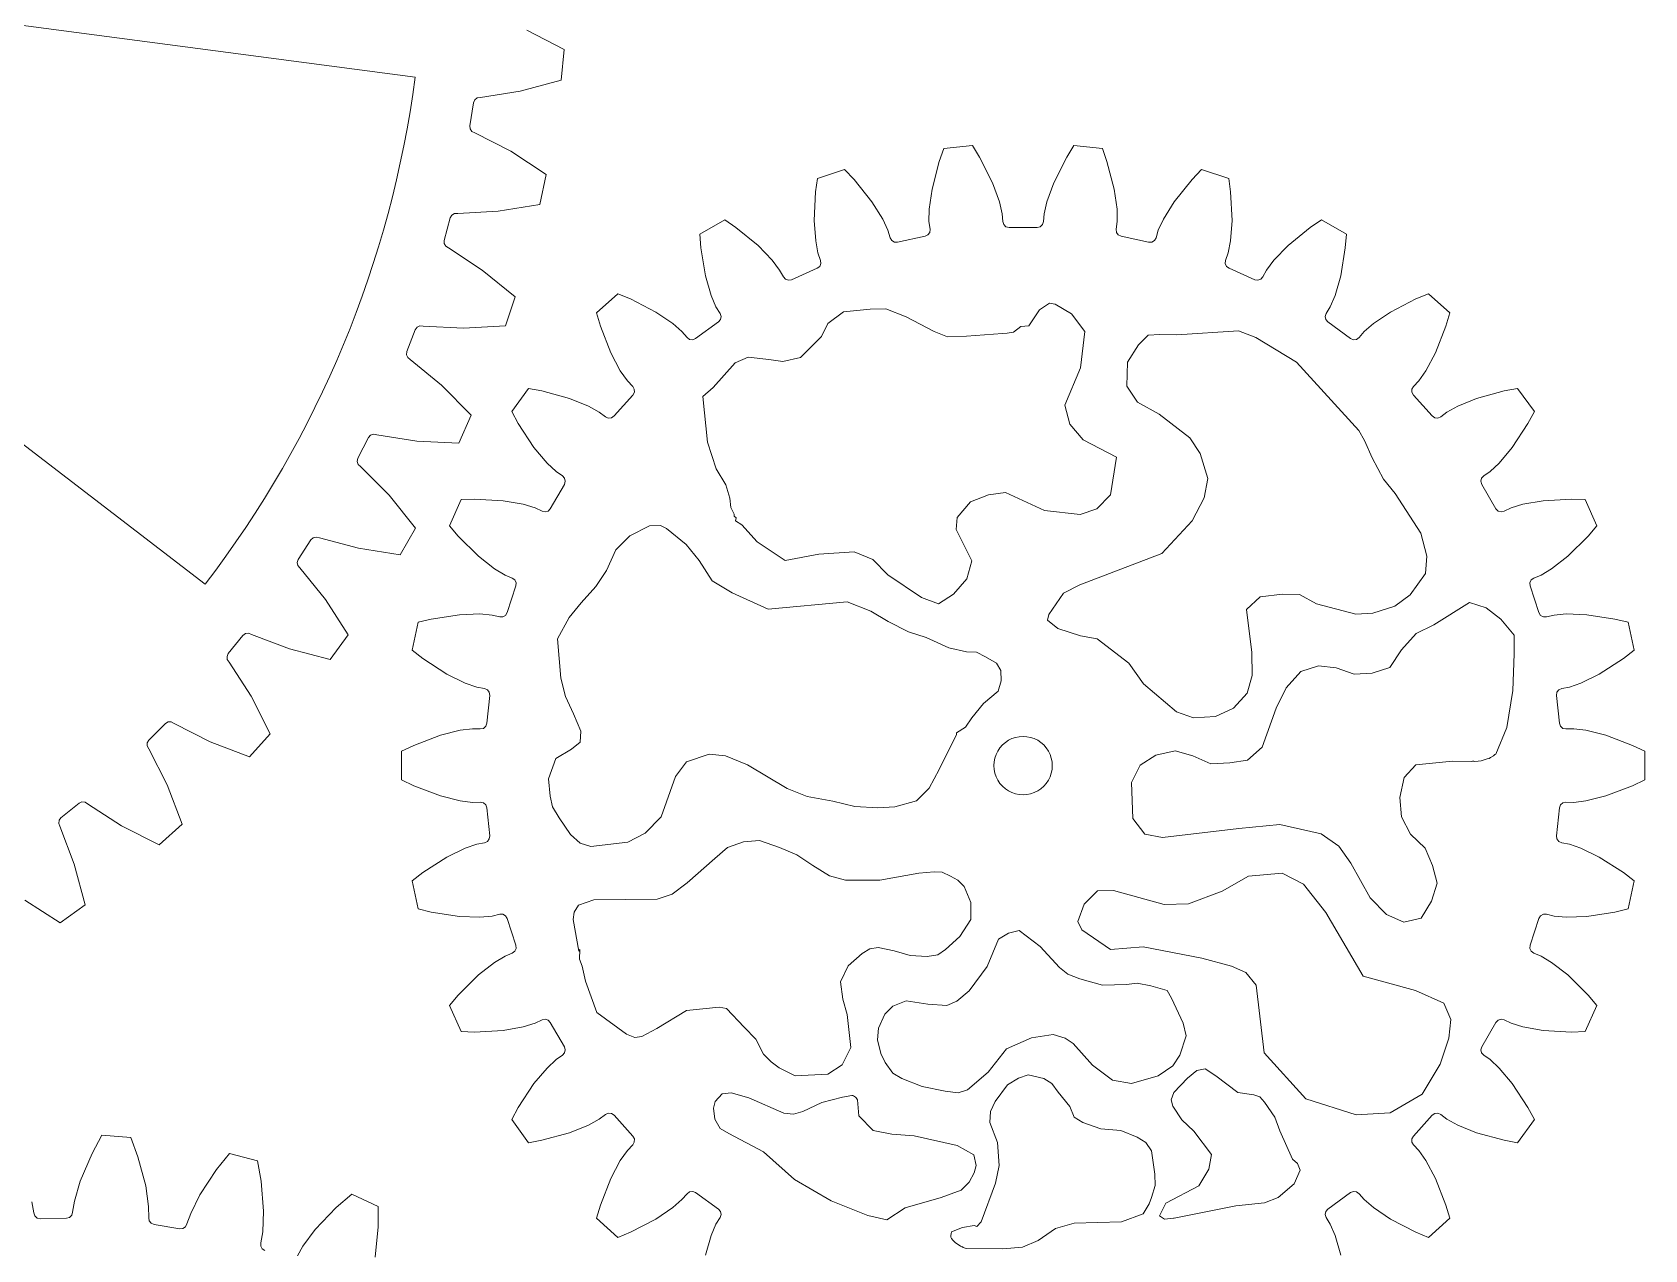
# Model space of a CAD drawing. Header units: millimetres. Extents: x -329 to 723, y 244 to 554.
# Drawn here: x -122.4 to -39.5, y 412.7 to 475.4 of the extents above; entities that cross this region are included whole.
import ezdxf

# ---------------------------------------------------------------- set-up
doc = ezdxf.new("R2010")
doc.units = ezdxf.units.MM

msp = doc.modelspace()

# ---------------------------------------------------------------- linework, layer by layer
at = {"color": 1, "lineweight": 0}
for p, q in [((-102.73, 473.051), (-150.895, 479.392)), ((-151.683, 476.248), (-113.532, 446.973)), ((-70.088, 461.433), (-70.593, 461.087)), ((-69.789, 461.373), (-70.088, 461.433)), ((-81.485, 460.383), (-80.687, 460.977)), ((-80.687, 460.977), (-79.31, 461.116)), ((-79.31, 461.116), (-78.5, 461.141)), ((-78.5, 461.141), (-77.458, 460.734)), ((-77.458, 460.734), (-76.016, 459.965)), ((-70.593, 461.087), (-71.153, 460.269)), ((-68.956, 460.875), (-69.789, 461.373)), ((-68.258, 459.979), (-68.956, 460.875)), ((-81.812, 459.721), (-81.485, 460.383)), ((-76.016, 459.965), (-75.337, 459.69)), ((-75.337, 459.69), (-74.351, 459.732)), ((-74.351, 459.732), (-72.499, 459.863)), ((-72.499, 459.863), (-72.269, 459.886)), ((-72.269, 459.886), (-71.928, 459.929)), ((-71.928, 459.929), (-71.564, 460.233)), ((-71.564, 460.233), (-71.153, 460.269)), ((-68.486, 458.095), (-68.258, 459.979)), ((-65.002, 459.79), (-65.503, 459.291)), ((-64.412, 459.826), (-65.002, 459.79)), ((-63.526, 459.803), (-64.412, 459.826)), ((-60.358, 459.999), (-63.526, 459.803)), ((-59.465, 459.664), (-60.358, 459.999)), ((-82.905, 458.636), (-81.812, 459.721)), ((-65.503, 459.291), (-66.065, 458.4)), ((-57.376, 458.393), (-59.465, 459.664)), ((-87.397, 457.087), (-86.254, 458.354)), ((-86.254, 458.354), (-85.588, 458.651)), ((-85.588, 458.651), (-84.525, 458.529)), ((-84.525, 458.529), (-83.814, 458.429)), ((-83.814, 458.429), (-82.905, 458.636)), ((-69.299, 456.185), (-68.486, 458.095)), ((-66.065, 458.4), (-66.098, 457.157)), ((-54.163, 454.888), (-57.376, 458.393)), ((-87.931, 456.629), (-87.397, 457.087)), ((-87.677, 454.273), (-87.931, 456.629)), ((-66.098, 457.157), (-65.557, 456.339)), ((-69.042, 455.198), (-69.299, 456.185)), ((-65.557, 456.339), (-64.437, 455.714)), ((-64.437, 455.714), (-62.863, 454.504)), ((-68.352, 454.395), (-69.042, 455.198)), ((-54.163, 454.888), (-53.864, 454.37)), ((-87.236, 452.913), (-87.677, 454.273)), ((-66.637, 453.503), (-68.352, 454.395)), ((-62.863, 454.504), (-62.328, 453.693)), ((-53.486, 453.475), (-53.864, 454.37)), ((-66.937, 451.576), (-66.637, 453.503)), ((-62.328, 453.693), (-61.929, 452.419)), ((-52.889, 452.368), (-53.486, 453.475)), ((-86.733, 452.081), (-87.236, 452.913)), ((-61.929, 452.419), (-62.121, 451.417)), ((-52.298, 451.644), (-52.889, 452.368)), ((-86.54, 451.393), (-86.733, 452.081)), ((-74.147, 451.206), (-73.214, 451.569)), ((-73.214, 451.569), (-72.343, 451.699)), ((-72.343, 451.699), (-70.334, 450.757)), ((-67.641, 450.848), (-66.937, 451.576)), ((-50.969, 449.607), (-52.298, 451.644)), ((-86.488, 450.925), (-86.54, 451.393)), ((-86.313, 450.568), (-86.488, 450.925)), ((-74.839, 450.403), (-74.147, 451.206)), ((-70.334, 450.757), (-68.505, 450.566)), ((-68.505, 450.566), (-67.641, 450.848)), ((-62.121, 451.417), (-62.745, 450.24)), ((-90.667, 449.97), (-91.675, 449.465)), ((-90.104, 449.998), (-90.667, 449.97)), ((-89.788, 449.831), (-90.104, 449.998)), ((-88.778, 449.019), (-89.788, 449.831)), ((-86.305, 450.481), (-86.313, 450.568)), ((-86.21, 450.381), (-86.305, 450.481)), ((-86.235, 450.239), (-86.21, 450.381)), ((-85.91, 450.022), (-86.235, 450.239)), ((-85.91, 450.022), (-85.126, 449.159)), ((-74.884, 449.793), (-74.839, 450.403)), ((-74.082, 448.178), (-74.884, 449.793)), ((-62.745, 450.24), (-64.294, 448.557)), ((-91.675, 449.465), (-92.403, 448.749)), ((-88.118, 448.193), (-88.778, 449.019)), ((-85.126, 449.159), (-83.682, 448.189)), ((-50.669, 448.42), (-50.969, 449.607)), ((-92.403, 448.749), (-92.887, 447.687)), ((-87.446, 447.147), (-88.118, 448.193)), ((-83.682, 448.189), (-81.955, 448.522)), ((-81.955, 448.522), (-80.141, 448.634)), ((-80.141, 448.634), (-79.174, 448.241)), ((-79.174, 448.241), (-78.406, 447.458)), ((-74.331, 447.258), (-74.082, 448.178)), ((-64.294, 448.557), (-68.518, 446.941)), ((-50.733, 447.516), (-50.669, 448.42)), ((-92.887, 447.687), (-93.428, 446.851)), ((-78.406, 447.458), (-76.678, 446.287)), ((-51.516, 446.419), (-50.733, 447.516)), ((-93.428, 446.851), (-94.181, 446.008)), ((-86.415, 446.526), (-87.446, 447.147)), ((-84.559, 445.682), (-86.415, 446.526)), ((-75.792, 445.967), (-75.019, 446.464)), ((-75.019, 446.464), (-74.331, 447.258)), ((-69.371, 446.513), (-70.124, 445.419)), ((-68.518, 446.941), (-69.371, 446.513)), ((-59.239, 446.316), (-58.087, 446.462)), ((-58.087, 446.462), (-57.22, 446.441)), ((-94.181, 446.008), (-94.81, 445.263)), ((-80.495, 446.061), (-84.559, 445.682)), ((-79.271, 445.588), (-80.495, 446.061)), ((-76.678, 446.287), (-75.792, 445.967)), ((-59.947, 445.674), (-59.239, 446.316)), ((-59.679, 443.459), (-59.947, 445.674)), ((-57.22, 446.441), (-56.344, 445.972)), ((-56.344, 445.972), (-54.316, 445.426)), ((-53.452, 445.479), (-52.303, 445.848)), ((-52.303, 445.848), (-51.516, 446.419)), ((-48.463, 446.031), (-50.297, 444.885)), ((-47.619, 445.765), (-48.463, 446.031)), ((-46.852, 445.177), (-47.619, 445.765)), ((-94.81, 445.263), (-95.408, 444.168)), ((-78.391, 445.055), (-79.271, 445.588)), ((-77.343, 444.532), (-78.391, 445.055)), ((-70.124, 445.419), (-70.185, 445.116)), ((-70.185, 445.116), (-69.663, 444.701)), ((-54.316, 445.426), (-53.452, 445.479)), ((-50.297, 444.885), (-51.212, 444.432)), ((-46.163, 444.348), (-46.852, 445.177)), ((-95.408, 444.168), (-95.24, 442.149)), ((-76.433, 444.224), (-77.343, 444.532)), ((-75.262, 443.709), (-76.433, 444.224)), ((-69.663, 444.701), (-68.494, 444.326)), ((-68.494, 444.326), (-67.622, 444.156)), ((-67.622, 444.156), (-65.995, 442.92)), ((-51.212, 444.432), (-51.97, 443.593)), ((-46.162, 443.4), (-46.163, 444.348)), ((-74.359, 443.491), (-75.262, 443.709)), ((-73.847, 443.472), (-74.359, 443.491)), ((-73.371, 443.232), (-73.847, 443.472)), ((-72.809, 442.91), (-73.371, 443.232)), ((-59.652, 442.276), (-59.679, 443.459)), ((-51.97, 443.593), (-52.573, 442.688)), ((-46.238, 441.506), (-46.162, 443.4)), ((-72.586, 442.527), (-72.809, 442.91)), ((-72.572, 442.005), (-72.586, 442.527)), ((-65.995, 442.92), (-65.241, 441.857)), ((-57.153, 442.484), (-57.903, 441.65)), ((-56.241, 442.777), (-57.153, 442.484)), ((-55.323, 442.676), (-56.241, 442.777)), ((-54.402, 442.338), (-55.323, 442.676)), ((-53.486, 442.395), (-54.402, 442.338)), ((-52.573, 442.688), (-53.486, 442.395)), ((-95.24, 442.149), (-94.99, 441.199)), ((-73.472, 440.83), (-72.727, 441.475)), ((-72.727, 441.475), (-72.572, 442.005)), ((-65.241, 441.857), (-63.547, 440.414)), ((-59.917, 441.374), (-59.652, 442.276)), ((-57.903, 441.65), (-58.418, 440.596)), ((-46.54, 439.609), (-46.238, 441.506)), ((-94.99, 441.199), (-94.576, 440.305)), ((-74.086, 440.108), (-73.472, 440.83)), ((-60.615, 440.595), (-59.917, 441.374)), ((-94.576, 440.305), (-94.206, 439.413)), ((-74.409, 439.618), (-74.086, 440.108)), ((-63.547, 440.414), (-62.679, 440.101)), ((-62.679, 440.101), (-61.535, 440.171)), ((-61.535, 440.171), (-60.615, 440.595)), ((-58.418, 440.596), (-59.141, 438.596)), ((-94.206, 439.413), (-94.245, 438.85)), ((-75.769, 437.451), (-74.861, 439.251)), ((-74.864, 439.337), (-74.409, 439.618)), ((-74.861, 439.251), (-74.864, 439.337)), ((-72.016, 439.03), (-72.192, 438.943)), ((-71.83, 439.093), (-72.016, 439.03)), ((-71.637, 439.131), (-71.83, 439.093)), ((-71.442, 439.144), (-71.637, 439.131)), ((-71.246, 439.131), (-71.442, 439.144)), ((-71.053, 439.093), (-71.246, 439.131)), ((-70.868, 439.03), (-71.053, 439.093)), ((-70.692, 438.943), (-70.868, 439.03)), ((-47.112, 438.235), (-46.54, 439.609)), ((-94.681, 438.484), (-95.488, 438.014)), ((-94.245, 438.85), (-94.681, 438.484)), ((-88.758, 437.833), (-87.602, 438.233)), ((-87.602, 438.233), (-86.752, 438.146)), ((-72.827, 438.218), (-72.89, 438.032)), ((-72.741, 438.394), (-72.827, 438.218)), ((-72.632, 438.557), (-72.741, 438.394)), ((-72.502, 438.705), (-72.632, 438.557)), ((-72.355, 438.834), (-72.502, 438.705)), ((-72.192, 438.943), (-72.355, 438.834)), ((-70.528, 438.834), (-70.692, 438.943)), ((-70.381, 438.705), (-70.528, 438.834)), ((-70.252, 438.557), (-70.381, 438.705)), ((-70.142, 438.394), (-70.252, 438.557)), ((-70.056, 438.218), (-70.142, 438.394)), ((-69.993, 438.032), (-70.056, 438.218)), ((-64.604, 438.181), (-65.425, 437.662)), ((-63.621, 438.397), (-64.604, 438.181)), ((-62.703, 438.142), (-63.621, 438.397)), ((-59.141, 438.596), (-59.887, 437.927)), ((-47.238, 438.151), (-47.166, 438.216)), ((-47.166, 438.216), (-47.112, 438.235)), ((-95.488, 438.014), (-95.863, 436.967)), ((-89.338, 437.077), (-88.758, 437.833)), ((-86.752, 438.146), (-85.628, 437.688)), ((-85.628, 437.688), (-83.58, 436.468)), ((-76.28, 436.49), (-75.769, 437.451)), ((-72.929, 437.84), (-72.942, 437.644)), ((-72.942, 437.644), (-72.929, 437.448)), ((-72.89, 438.032), (-72.929, 437.84)), ((-72.929, 437.448), (-72.89, 437.256)), ((-69.954, 437.84), (-69.993, 438.032)), ((-69.993, 437.256), (-69.954, 437.448)), ((-69.942, 437.644), (-69.954, 437.84)), ((-69.954, 437.448), (-69.942, 437.644)), ((-65.425, 437.662), (-65.855, 436.78)), ((-61.781, 437.732), (-62.703, 438.142)), ((-60.795, 437.793), (-61.781, 437.732)), ((-59.887, 437.927), (-60.795, 437.793)), ((-51.836, 437.026), (-51.235, 437.684)), ((-51.235, 437.684), (-49.342, 437.879)), ((-49.342, 437.879), (-48.357, 437.862)), ((-48.357, 437.862), (-48.314, 437.868)), ((-48.314, 437.868), (-48.245, 437.872)), ((-48.245, 437.872), (-48.203, 437.858)), ((-48.203, 437.858), (-48.025, 437.864)), ((-48.025, 437.864), (-47.874, 437.884)), ((-47.874, 437.884), (-47.553, 437.985)), ((-47.553, 437.985), (-47.465, 438.012)), ((-47.465, 438.012), (-47.383, 438.066)), ((-47.383, 438.066), (-47.238, 438.151)), ((-95.863, 436.967), (-95.787, 436.076)), ((-90.074, 435.002), (-89.338, 437.077)), ((-72.89, 437.256), (-72.827, 437.07)), ((-72.827, 437.07), (-72.741, 436.894)), ((-72.741, 436.894), (-72.632, 436.731)), ((-72.632, 436.731), (-72.502, 436.583)), ((-72.502, 436.583), (-72.355, 436.454)), ((-70.528, 436.454), (-70.381, 436.583)), ((-70.381, 436.583), (-70.252, 436.731)), ((-70.252, 436.731), (-70.142, 436.894)), ((-70.142, 436.894), (-70.056, 437.07)), ((-70.056, 437.07), (-69.993, 437.256)), ((-65.855, 436.78), (-65.8, 434.925)), ((-52.054, 436.006), (-51.836, 437.026)), ((-95.787, 436.076), (-95.656, 435.53)), ((-83.58, 436.468), (-82.551, 436.052)), ((-82.551, 436.052), (-81.239, 435.821)), ((-81.239, 435.821), (-80.095, 435.539)), ((-78.043, 435.514), (-76.926, 435.823)), ((-76.926, 435.823), (-76.28, 436.49)), ((-72.355, 436.454), (-72.192, 436.345)), ((-72.192, 436.345), (-72.016, 436.258)), ((-72.016, 436.258), (-71.83, 436.195)), ((-71.83, 436.195), (-71.637, 436.157)), ((-71.637, 436.157), (-71.442, 436.144)), ((-71.442, 436.144), (-71.246, 436.157)), ((-71.246, 436.157), (-71.053, 436.195)), ((-71.053, 436.195), (-70.868, 436.258)), ((-70.868, 436.258), (-70.692, 436.345)), ((-70.692, 436.345), (-70.528, 436.454)), ((-51.969, 435.008), (-52.054, 436.006)), ((-95.656, 435.53), (-95.313, 434.954)), ((-95.313, 434.954), (-94.737, 434.097)), ((-90.893, 434.161), (-90.074, 435.002)), ((-80.095, 435.539), (-78.92, 435.471)), ((-78.92, 435.471), (-78.043, 435.514)), ((-65.8, 434.925), (-65.171, 434.115)), ((-51.509, 434.113), (-51.969, 435.008)), ((-94.737, 434.097), (-94.241, 433.659)), ((-91.778, 433.697), (-90.893, 434.161)), ((-65.171, 434.115), (-64.26, 433.94)), ((-64.26, 433.94), (-60.343, 434.414)), ((-60.343, 434.414), (-58.232, 434.621)), ((-58.232, 434.621), (-56.11, 434.136)), ((-56.11, 434.136), (-55.196, 433.501)), ((-50.75, 433.392), (-51.509, 434.113)), ((-94.241, 433.659), (-93.683, 433.476)), ((-93.683, 433.476), (-91.778, 433.697)), ((-87.306, 432.873), (-86.646, 433.425)), ((-86.646, 433.425), (-85.839, 433.725)), ((-85.839, 433.725), (-85.015, 433.798)), ((-85.015, 433.798), (-83.972, 433.427)), ((-83.972, 433.427), (-83.09, 433.05)), ((-55.196, 433.501), (-54.581, 432.619)), ((-50.367, 432.497), (-50.75, 433.392)), ((-88.732, 431.61), (-87.306, 432.873)), ((-83.09, 433.05), (-82.265, 432.509)), ((-82.265, 432.509), (-81.411, 431.973)), ((-54.581, 432.619), (-53.582, 430.849)), ((-50.136, 431.595), (-50.367, 432.497)), ((-89.507, 431.027), (-88.732, 431.61)), ((-81.411, 431.973), (-80.577, 431.757)), ((-80.577, 431.757), (-78.807, 431.749)), ((-78.807, 431.749), (-76.8, 432.105)), ((-76.8, 432.105), (-76.013, 432.176)), ((-76.013, 432.176), (-75.602, 432.164)), ((-75.602, 432.164), (-75.184, 431.961)), ((-75.184, 431.961), (-74.798, 431.756)), ((-74.798, 431.756), (-74.472, 431.42)), ((-61.2, 431.183), (-59.84, 431.949)), ((-59.84, 431.949), (-58.116, 432.111)), ((-58.116, 432.111), (-57.015, 431.553)), ((-57.015, 431.553), (-55.868, 430.095)), ((-50.43, 430.663), (-50.136, 431.595)), ((-94.326, 430.469), (-93.53, 430.732)), ((-93.53, 430.732), (-90.276, 430.765)), ((-90.276, 430.765), (-89.507, 431.027)), ((-74.472, 431.42), (-74.132, 430.61)), ((-68.293, 430.513), (-67.611, 431.194)), ((-67.611, 431.194), (-66.782, 431.215)), ((-66.782, 431.215), (-64.183, 430.5)), ((-62.934, 430.531), (-61.2, 431.183)), ((-53.582, 430.849), (-52.748, 429.988)), ((-94.6, 429.723), (-94.543, 430.107)), ((-94.543, 430.107), (-94.326, 430.469)), ((-74.132, 430.61), (-74.137, 429.724)), ((-68.617, 429.616), (-68.293, 430.513)), ((-64.183, 430.5), (-62.934, 430.531)), ((-55.868, 430.095), (-53.936, 426.809)), ((-52.748, 429.988), (-51.845, 429.588)), ((-50.948, 429.796), (-50.43, 430.663)), ((-94.311, 428.095), (-94.6, 429.723)), ((-74.137, 429.724), (-74.703, 428.846)), ((-72.713, 428.72), (-72.198, 429.029)), ((-72.198, 429.029), (-71.64, 429.157)), ((-71.64, 429.157), (-70.558, 428.334)), ((-68.416, 429.193), (-68.617, 429.616)), ((-66.94, 428.176), (-68.416, 429.193)), ((-51.845, 429.588), (-50.948, 429.796)), ((-79.33, 428.21), (-79.724, 427.972)), ((-78.897, 428.294), (-79.33, 428.21)), ((-78.078, 428.116), (-78.897, 428.294)), ((-74.703, 428.846), (-75.429, 428.184)), ((-73.295, 427.317), (-72.713, 428.72)), ((-70.558, 428.334), (-69.562, 427.257)), ((-65.267, 428.326), (-66.94, 428.176)), ((-62.247, 427.74), (-65.267, 428.326)), ((-94.258, 428.191), (-94.311, 428.095)), ((-94.271, 427.689), (-94.258, 428.191)), ((-94.14, 427.32), (-94.271, 427.689)), ((-79.724, 427.972), (-80.44, 427.344)), ((-77.257, 427.875), (-78.078, 428.116)), ((-76.382, 427.825), (-77.257, 427.875)), ((-75.825, 427.915), (-76.382, 427.825)), ((-75.429, 428.184), (-75.825, 427.915)), ((-60.719, 427.32), (-62.247, 427.74)), ((-93.97, 426.549), (-94.14, 427.32)), ((-93.376, 424.941), (-93.97, 426.549)), ((-80.44, 427.344), (-80.832, 426.518)), ((-74.215, 426.05), (-73.295, 427.317)), ((-69.562, 427.257), (-69.143, 426.913)), ((-69.143, 426.913), (-68.518, 426.679)), ((-68.518, 426.679), (-67.357, 426.348)), ((-59.987, 426.996), (-60.719, 427.32)), ((-59.449, 426.358), (-59.987, 426.996)), ((-53.936, 426.809), (-51.248, 426.07)), ((-80.832, 426.518), (-80.722, 425.629)), ((-74.849, 425.535), (-74.215, 426.05)), ((-67.357, 426.348), (-66.119, 426.388)), ((-66.119, 426.388), (-65.569, 426.457)), ((-65.569, 426.457), (-64.867, 426.314)), ((-64.867, 426.314), (-64.022, 426.073)), ((-64.022, 426.073), (-63.809, 425.673)), ((-59.029, 422.865), (-59.449, 426.358)), ((-51.248, 426.07), (-49.787, 425.42)), ((-91.846, 423.823), (-93.376, 424.941)), ((-88.766, 425.046), (-90.297, 424.113)), ((-87.076, 425.222), (-88.766, 425.046)), ((-86.699, 425.149), (-87.076, 425.222)), ((-85.793, 424.184), (-86.699, 425.149)), ((-80.722, 425.629), (-80.494, 424.843)), ((-78.559, 424.861), (-78.144, 425.262)), ((-78.144, 425.262), (-77.465, 425.54)), ((-77.465, 425.54), (-76.344, 425.378)), ((-76.344, 425.378), (-75.363, 425.31)), ((-75.363, 425.31), (-74.849, 425.535)), ((-63.809, 425.673), (-63.211, 424.387)), ((-49.787, 425.42), (-49.435, 424.583)), ((-90.297, 424.113), (-91.064, 423.709)), ((-85.195, 423.574), (-85.793, 424.184)), ((-80.494, 424.843), (-80.312, 423.15)), ((-78.928, 423.537), (-78.88, 424.132)), ((-78.88, 424.132), (-78.559, 424.861)), ((-63.211, 424.387), (-63.053, 423.737)), ((-49.435, 424.583), (-49.54, 423.631)), ((-91.43, 423.661), (-91.846, 423.823)), ((-91.064, 423.709), (-91.43, 423.661)), ((-84.804, 422.807), (-85.195, 423.574)), ((-78.759, 422.837), (-78.928, 423.537)), ((-71.003, 423.645), (-72.292, 423.075)), ((-69.902, 423.806), (-71.003, 423.645)), ((-69.279, 423.628), (-69.902, 423.806)), ((-68.858, 423.35), (-69.279, 423.628)), ((-67.863, 422.227), (-68.858, 423.35)), ((-63.053, 423.737), (-63.371, 422.744)), ((-49.54, 423.631), (-49.98, 422.294)), ((-84.409, 422.404), (-84.804, 422.807)), ((-83.99, 422.094), (-84.409, 422.404)), ((-80.312, 423.15), (-80.754, 422.254)), ((-78.759, 422.837), (-78.54, 422.378)), ((-72.292, 423.075), (-73.245, 421.867)), ((-63.371, 422.744), (-63.739, 422.208)), ((-56.892, 420.501), (-59.029, 422.865)), ((-83.168, 421.685), (-83.99, 422.094)), ((-81.492, 421.768), (-83.168, 421.685)), ((-80.754, 422.254), (-81.492, 421.768)), ((-78.146, 421.822), (-78.54, 422.378)), ((-77.691, 421.545), (-78.146, 421.822)), ((-73.245, 421.867), (-74.3, 420.972)), ((-72.237, 421.228), (-71.687, 421.574)), ((-71.687, 421.574), (-71.186, 421.735)), ((-71.186, 421.735), (-70.372, 421.553)), ((-66.849, 421.471), (-67.863, 422.227)), ((-64.486, 421.682), (-65.855, 421.291)), ((-63.739, 422.208), (-64.486, 421.682)), ((-62.985, 421.57), (-63.688, 420.829)), ((-62.495, 421.96), (-62.985, 421.57)), ((-62.071, 422.052), (-62.495, 421.96)), ((-61.52, 421.682), (-62.071, 422.052)), ((-60.384, 420.828), (-61.52, 421.682)), ((-49.98, 422.294), (-50.9, 420.747)), ((-86.925, 420.76), (-87.284, 420.359)), ((-86.463, 420.813), (-86.925, 420.76)), ((-85.555, 420.554), (-86.463, 420.813)), ((-76.628, 421.144), (-77.691, 421.545)), ((-75.446, 420.905), (-76.628, 421.144)), ((-74.786, 420.815), (-75.446, 420.905)), ((-74.3, 420.972), (-74.786, 420.815)), ((-72.887, 420.372), (-72.237, 421.228)), ((-70.372, 421.553), (-69.957, 421.283)), ((-69.957, 421.283), (-69.64, 420.839)), ((-69.64, 420.839), (-69.042, 420.117)), ((-65.855, 421.291), (-66.849, 421.471)), ((-63.688, 420.829), (-63.826, 420.455)), ((-59.568, 420.701), (-60.384, 420.828)), ((-50.9, 420.747), (-52.546, 419.776)), ((-87.284, 420.359), (-87.37, 420.02)), ((-87.37, 420.02), (-87.301, 419.459)), ((-83.748, 419.762), (-85.555, 420.554)), ((-81.802, 420.321), (-82.776, 419.854)), ((-80.74, 420.584), (-81.802, 420.321)), ((-80.251, 420.682), (-80.74, 420.584)), ((-80.206, 420.676), (-80.251, 420.682)), ((-80.163, 420.651), (-80.206, 420.676)), ((-80.163, 420.651), (-80.119, 420.623)), ((-80.119, 420.623), (-80.066, 420.584)), ((-80.066, 420.584), (-80.029, 420.546)), ((-80.029, 420.546), (-79.993, 420.499)), ((-79.993, 420.499), (-79.962, 420.458)), ((-79.89, 419.636), (-79.962, 420.458)), ((-73.115, 419.85), (-72.887, 420.372)), ((-69.042, 420.117), (-68.811, 419.555)), ((-63.826, 420.455), (-63.737, 420.121)), ((-63.737, 420.121), (-63.278, 419.43)), ((-59.257, 420.613), (-59.568, 420.701)), ((-59.025, 420.335), (-59.257, 420.613)), ((-58.486, 419.554), (-59.025, 420.335)), ((-54.308, 419.672), (-56.892, 420.501)), ((-87.301, 419.459), (-87.035, 418.982)), ((-83.261, 419.716), (-83.748, 419.762)), ((-82.776, 419.854), (-83.261, 419.716)), ((-79.166, 418.871), (-79.89, 419.636)), ((-73.154, 419.281), (-73.115, 419.85)), ((-72.765, 418.264), (-73.154, 419.281)), ((-68.811, 419.555), (-68.367, 419.28)), ((-68.367, 419.28), (-67.444, 418.968)), ((-63.278, 419.43), (-62.656, 418.848)), ((-58.222, 418.857), (-58.486, 419.554)), ((-52.546, 419.776), (-54.308, 419.672)), ((-87.035, 418.982), (-86.591, 418.722)), ((-86.591, 418.722), (-84.81, 417.772)), ((-78.2, 418.688), (-79.166, 418.871)), ((-77.054, 418.594), (-78.2, 418.688)), ((-74.83, 418.1), (-77.054, 418.594)), ((-72.677, 417.068), (-72.765, 418.264)), ((-67.444, 418.968), (-66.405, 418.869)), ((-66.405, 418.869), (-65.572, 418.533)), ((-65.572, 418.533), (-65.133, 418.259)), ((-65.133, 418.259), (-64.834, 417.831)), ((-62.656, 418.848), (-61.744, 417.639)), ((-57.571, 417.398), (-58.222, 418.857)), ((-84.81, 417.772), (-83.209, 416.356)), ((-73.976, 417.624), (-74.83, 418.1)), ((-73.853, 417.08), (-73.976, 417.624)), ((-64.834, 417.831), (-64.666, 416.621)), ((-61.744, 417.639), (-61.877, 416.89)), ((-74.211, 416.223), (-73.961, 416.697)), ((-73.961, 416.697), (-73.853, 417.08)), ((-72.866, 416.157), (-72.677, 417.068)), ((-64.666, 416.621), (-64.639, 416.042)), ((-61.877, 416.89), (-62.391, 416.021)), ((-57.327, 417.178), (-57.571, 417.398)), ((-57.497, 416.132), (-57.181, 416.836)), ((-57.181, 416.836), (-57.327, 417.178)), ((-83.209, 416.356), (-81.316, 415.258)), ((-75.662, 415.429), (-74.637, 415.804)), ((-74.637, 415.804), (-74.211, 416.223)), ((-73.599, 414.182), (-72.866, 416.157)), ((-64.639, 416.042), (-64.827, 415.435)), ((-62.391, 416.021), (-64.091, 415.132)), ((-58.312, 415.436), (-57.497, 416.132)), ((-81.316, 415.258), (-79.439, 414.509)), ((-77.508, 414.904), (-75.662, 415.429)), ((-64.954, 415.098), (-65.268, 414.586)), ((-64.827, 415.435), (-64.954, 415.098)), ((-64.091, 415.132), (-64.422, 414.483)), ((-63.663, 414.359), (-60.498, 415.003)), ((-60.498, 415.003), (-59.021, 415.156)), ((-59.021, 415.156), (-58.312, 415.436)), ((-79.439, 414.509), (-78.452, 414.271)), ((-78.452, 414.271), (-77.508, 414.904)), ((-73.822, 413.94), (-73.599, 414.182)), ((-68.817, 414.101), (-69.767, 413.837)), ((-66.381, 414.172), (-68.817, 414.101)), ((-65.268, 414.586), (-66.381, 414.172)), ((-64.422, 414.483), (-64.163, 414.317)), ((-64.163, 414.317), (-63.699, 414.369)), ((-63.699, 414.369), (-63.663, 414.359)), ((-75.167, 413.473), (-75.148, 413.552)), ((-75.153, 413.391), (-75.167, 413.473)), ((-75.119, 413.315), (-75.153, 413.391)), ((-75.148, 413.552), (-75.119, 413.658)), ((-75.119, 413.658), (-74.56, 413.891)), ((-75.057, 413.236), (-75.119, 413.315)), ((-74.56, 413.891), (-73.963, 413.981)), ((-73.963, 413.981), (-73.822, 413.94)), ((-69.767, 413.837), (-70.669, 413.215)), ((-74.937, 413.112), (-75.057, 413.236)), ((-74.667, 412.922), (-74.937, 413.112)), ((-74.599, 412.897), (-74.667, 412.922)), ((-74.568, 412.888), (-74.599, 412.897)), ((-74.53, 412.848), (-74.568, 412.888)), ((-74.377, 412.811), (-74.53, 412.848)), ((-72.491, 412.785), (-74.377, 412.811)), ((-71.469, 412.88), (-72.491, 412.785)), ((-70.669, 413.215), (-71.469, 412.88))]:
    msp.add_line(p, q, dxfattribs=at)
at = {"color": 5, "lineweight": 0}
for p, q in [((-95.056, 474.47), (-96.987, 475.465)), ((-95.22, 472.907), (-95.056, 474.47)), ((-99.371, 472.002), (-97.316, 472.335)), ((-97.316, 472.335), (-95.22, 472.907)), ((-99.915, 470.553), (-99.727, 471.737)), ((-99.727, 471.737), (-99.663, 471.886)), ((-99.663, 471.886), (-99.533, 471.983)), ((-99.533, 471.983), (-99.371, 472.002)), ((-99.9, 470.392), (-99.915, 470.553)), ((-99.806, 470.259), (-99.9, 470.392)), ((-99.658, 470.191), (-99.806, 470.259)), ((-97.806, 469.239), (-99.658, 470.191)), ((-95.99, 468.047), (-97.806, 469.239)), ((-75.519, 469.383), (-75.753, 468.723)), ((-74.052, 469.537), (-75.519, 469.383)), ((-73.686, 468.941), (-74.052, 469.537)), ((-73.022, 467.627), (-73.686, 468.941)), ((-69.197, 468.941), (-69.861, 467.627)), ((-68.831, 469.537), (-69.197, 468.941)), ((-67.364, 469.383), (-68.831, 469.537)), ((-67.13, 468.723), (-67.364, 469.383)), ((-96.316, 466.511), (-95.99, 468.047)), ((-80.626, 468.298), (-82.029, 467.842)), ((-80.144, 467.79), (-80.626, 468.298)), ((-75.753, 468.723), (-76.13, 467.3)), ((-66.754, 467.3), (-67.13, 468.723)), ((-62.257, 468.298), (-62.739, 467.79)), ((-60.854, 467.842), (-62.257, 468.298)), ((-82.029, 467.842), (-82.121, 467.148)), ((-79.221, 466.643), (-80.144, 467.79)), ((-76.13, 467.3), (-76.274, 466.259)), ((-72.664, 466.638), (-73.022, 467.627)), ((-69.861, 467.627), (-70.219, 466.638)), ((-66.609, 466.259), (-66.754, 467.3)), ((-62.739, 467.79), (-63.662, 466.643)), ((-60.762, 467.148), (-60.854, 467.842)), ((-98.461, 466.161), (-96.316, 466.511)), ((-82.121, 467.148), (-82.193, 465.678)), ((-78.666, 465.751), (-79.221, 466.643)), ((-72.522, 466.024), (-72.664, 466.638)), ((-70.219, 466.638), (-70.361, 466.024)), ((-63.662, 466.643), (-64.217, 465.751)), ((-60.69, 465.678), (-60.762, 467.148)), ((-101.231, 464.661), (-100.921, 465.818)), ((-100.921, 465.818), (-100.842, 465.959)), ((-100.842, 465.959), (-100.702, 466.042)), ((-100.702, 466.042), (-100.539, 466.044)), ((-100.539, 466.044), (-98.461, 466.161)), ((-86.799, 465.718), (-88.076, 464.981)), ((-86.221, 465.322), (-86.799, 465.718)), ((-82.193, 465.678), (-82.117, 464.629)), ((-78.399, 465.179), (-78.666, 465.751)), ((-76.274, 466.259), (-76.285, 465.628)), ((-76.285, 465.628), (-76.233, 465.231)), ((-72.49, 465.624), (-72.522, 466.024)), ((-72.442, 465.469), (-72.49, 465.624)), ((-70.393, 465.624), (-70.441, 465.469)), ((-70.361, 466.024), (-70.393, 465.624)), ((-66.65, 465.231), (-66.598, 465.628)), ((-66.598, 465.628), (-66.609, 466.259)), ((-64.217, 465.751), (-64.484, 465.179)), ((-60.766, 464.629), (-60.69, 465.678)), ((-56.084, 465.718), (-56.662, 465.322)), ((-54.807, 464.981), (-56.084, 465.718)), ((-88.076, 464.981), (-88.022, 464.283)), ((-85.08, 464.392), (-86.221, 465.322)), ((-78.285, 464.795), (-78.399, 465.179)), ((-78.205, 464.653), (-78.285, 464.795)), ((-76.489, 464.868), (-77.903, 464.567)), ((-76.342, 464.936), (-76.489, 464.868)), ((-76.248, 465.069), (-76.342, 464.936)), ((-76.233, 465.231), (-76.248, 465.069)), ((-72.323, 465.359), (-72.442, 465.469)), ((-72.165, 465.322), (-72.323, 465.359)), ((-70.719, 465.322), (-72.165, 465.322)), ((-70.56, 465.359), (-70.719, 465.322)), ((-70.441, 465.469), (-70.56, 465.359)), ((-66.635, 465.069), (-66.65, 465.231)), ((-66.542, 464.936), (-66.635, 465.069)), ((-66.394, 464.868), (-66.542, 464.936)), ((-64.98, 464.567), (-66.394, 464.868)), ((-64.598, 464.795), (-64.678, 464.653)), ((-64.484, 465.179), (-64.598, 464.795)), ((-56.662, 465.322), (-57.803, 464.392)), ((-54.861, 464.283), (-54.807, 464.981)), ((-101.233, 464.498), (-101.231, 464.661)), ((-101.154, 464.356), (-101.233, 464.498)), ((-101.014, 464.274), (-101.154, 464.356)), ((-99.272, 463.133), (-101.014, 464.274)), ((-88.022, 464.283), (-87.787, 462.83)), ((-84.352, 463.634), (-85.08, 464.392)), ((-82.117, 464.629), (-81.997, 464.01)), ((-81.997, 464.01), (-81.864, 463.632)), ((-78.066, 464.57), (-78.205, 464.653)), ((-77.903, 464.567), (-78.066, 464.57)), ((-64.817, 464.57), (-64.98, 464.567)), ((-64.678, 464.653), (-64.817, 464.57)), ((-61.019, 463.632), (-60.886, 464.01)), ((-60.886, 464.01), (-60.766, 464.629)), ((-57.803, 464.392), (-58.531, 463.634)), ((-55.096, 462.83), (-54.861, 464.283)), ((-97.59, 461.758), (-99.272, 463.133)), ((-83.972, 463.131), (-84.352, 463.634)), ((-83.78, 462.779), (-83.972, 463.131)), ((-82.039, 463.224), (-83.36, 462.635)), ((-81.909, 463.321), (-82.039, 463.224)), ((-81.845, 463.47), (-81.909, 463.321)), ((-81.864, 463.632), (-81.845, 463.47)), ((-61.038, 463.47), (-61.019, 463.632)), ((-60.974, 463.321), (-61.038, 463.47)), ((-60.844, 463.224), (-60.974, 463.321)), ((-59.523, 462.635), (-60.844, 463.224)), ((-58.911, 463.131), (-59.103, 462.779)), ((-58.531, 463.634), (-58.911, 463.131)), ((-87.787, 462.83), (-87.495, 461.82)), ((-83.673, 462.656), (-83.78, 462.779)), ((-83.519, 462.604), (-83.673, 462.656)), ((-83.36, 462.635), (-83.519, 462.604)), ((-59.364, 462.604), (-59.523, 462.635)), ((-59.21, 462.656), (-59.364, 462.604)), ((-59.103, 462.779), (-59.21, 462.656)), ((-55.388, 461.82), (-55.096, 462.83)), ((-98.075, 460.264), (-97.59, 461.758)), ((-92.3, 461.912), (-93.396, 460.925)), ((-91.653, 461.644), (-92.3, 461.912)), ((-90.344, 460.972), (-91.653, 461.644)), ((-87.495, 461.82), (-87.249, 461.239)), ((-55.635, 461.239), (-55.388, 461.82)), ((-51.23, 461.644), (-52.539, 460.972)), ((-50.583, 461.912), (-51.23, 461.644)), ((-49.487, 460.925), (-50.583, 461.912)), ((-93.396, 460.925), (-93.198, 460.253)), ((-89.473, 460.382), (-90.344, 460.972)), ((-87.249, 461.239), (-87.04, 460.897)), ((-87.019, 460.584), (-87.126, 460.461)), ((-87.04, 460.897), (-86.987, 460.743)), ((-86.987, 460.743), (-87.019, 460.584)), ((-55.896, 460.743), (-55.843, 460.897)), ((-55.864, 460.584), (-55.896, 460.743)), ((-55.758, 460.461), (-55.864, 460.584)), ((-55.843, 460.897), (-55.635, 461.239)), ((-52.539, 460.972), (-53.41, 460.382)), ((-49.685, 460.253), (-49.487, 460.925)), ((-103.157, 458.938), (-102.728, 460.056)), ((-102.728, 460.056), (-102.633, 460.189)), ((-102.633, 460.189), (-102.486, 460.257)), ((-102.486, 460.257), (-102.324, 460.241)), ((-102.324, 460.241), (-100.245, 460.14)), ((-100.245, 460.14), (-98.075, 460.264)), ((-93.198, 460.253), (-92.666, 458.881)), ((-88.997, 459.969), (-89.473, 460.382)), ((-88.736, 459.664), (-88.997, 459.969)), ((-87.126, 460.461), (-88.295, 459.611)), ((-54.588, 459.611), (-55.758, 460.461)), ((-53.886, 459.969), (-54.147, 459.664)), ((-53.41, 460.382), (-53.886, 459.969)), ((-50.217, 458.881), (-49.685, 460.253)), ((-103.176, 458.776), (-103.157, 458.938)), ((-88.606, 459.567), (-88.736, 459.664)), ((-88.445, 459.547), (-88.606, 459.567)), ((-88.295, 459.611), (-88.445, 459.547)), ((-54.438, 459.547), (-54.588, 459.611)), ((-54.277, 459.567), (-54.438, 459.547)), ((-54.147, 459.664), (-54.277, 459.567)), ((-103.111, 458.627), (-103.176, 458.776)), ((-102.981, 458.53), (-103.111, 458.627)), ((-101.368, 457.214), (-102.981, 458.53)), ((-92.666, 458.881), (-92.17, 457.954)), ((-50.713, 457.954), (-50.217, 458.881)), ((-92.17, 457.954), (-91.809, 457.437)), ((-91.809, 457.437), (-91.533, 457.146)), ((-51.35, 457.146), (-51.074, 457.437)), ((-51.074, 457.437), (-50.713, 457.954)), ((-99.838, 455.671), (-101.368, 457.214)), ((-96.89, 457.045), (-97.757, 455.852)), ((-96.201, 456.918), (-96.89, 457.045)), ((-94.781, 456.532), (-96.201, 456.918)), ((-93.807, 456.136), (-94.781, 456.532)), ((-91.527, 456.702), (-92.494, 455.627)), ((-91.533, 457.146), (-91.45, 457.006)), ((-91.448, 456.844), (-91.527, 456.702)), ((-91.45, 457.006), (-91.448, 456.844)), ((-51.435, 456.844), (-51.433, 457.006)), ((-51.356, 456.702), (-51.435, 456.844)), ((-51.433, 457.006), (-51.35, 457.146)), ((-50.389, 455.627), (-51.356, 456.702)), ((-48.102, 456.532), (-49.076, 456.136)), ((-46.682, 456.918), (-48.102, 456.532)), ((-45.993, 457.045), (-46.682, 456.918)), ((-45.126, 455.852), (-45.993, 457.045)), ((-100.478, 454.235), (-99.838, 455.671)), ((-97.757, 455.852), (-97.423, 455.236)), ((-93.255, 455.831), (-93.807, 456.136)), ((-92.937, 455.587), (-93.255, 455.831)), ((-92.789, 455.519), (-92.937, 455.587)), ((-92.494, 455.627), (-92.627, 455.534)), ((-50.256, 455.534), (-50.389, 455.627)), ((-49.946, 455.587), (-50.094, 455.519)), ((-49.628, 455.831), (-49.946, 455.587)), ((-49.076, 456.136), (-49.628, 455.831)), ((-45.46, 455.236), (-45.126, 455.852)), ((-97.423, 455.236), (-96.617, 454.004)), ((-92.627, 455.534), (-92.789, 455.519)), ((-50.094, 455.519), (-50.256, 455.534)), ((-46.266, 454.004), (-45.46, 455.236)), ((-105.67, 453.448), (-105.126, 454.515)), ((-105.126, 454.515), (-105.019, 454.637)), ((-105.019, 454.637), (-104.865, 454.689)), ((-104.865, 454.689), (-104.705, 454.657)), ((-104.705, 454.657), (-102.648, 454.339)), ((-102.648, 454.339), (-100.478, 454.235)), ((-96.617, 454.004), (-95.94, 453.2)), ((-46.943, 453.2), (-46.266, 454.004)), ((-105.705, 453.289), (-105.67, 453.448)), ((-105.657, 453.134), (-105.705, 453.289)), ((-105.537, 453.024), (-105.657, 453.134)), ((-95.94, 453.2), (-95.479, 452.77)), ((-47.404, 452.77), (-46.943, 453.2)), ((-104.071, 451.546), (-105.537, 453.024)), ((-95.479, 452.77), (-95.149, 452.542)), ((-95.149, 452.542), (-95.038, 452.423)), ((-95.002, 452.265), (-95.05, 452.109)), ((-95.038, 452.423), (-95.002, 452.265)), ((-47.881, 452.265), (-47.845, 452.423)), ((-47.833, 452.109), (-47.881, 452.265)), ((-47.845, 452.423), (-47.734, 452.542)), ((-47.734, 452.542), (-47.404, 452.77)), ((-102.711, 449.851), (-104.071, 451.546)), ((-95.05, 452.109), (-95.773, 450.857)), ((-47.11, 450.857), (-47.833, 452.109)), ((-100.367, 451.33), (-100.967, 449.983)), ((-99.667, 451.349), (-100.367, 451.33)), ((-98.198, 451.267), (-99.667, 451.349)), ((-97.163, 451.082), (-98.198, 451.267)), ((-96.559, 450.898), (-97.163, 451.082)), ((-96.197, 450.726), (-96.559, 450.898)), ((-96.039, 450.69), (-96.197, 450.726)), ((-95.884, 450.738), (-96.039, 450.69)), ((-95.773, 450.857), (-95.884, 450.738)), ((-46.999, 450.738), (-47.11, 450.857)), ((-46.844, 450.69), (-46.999, 450.738)), ((-46.686, 450.726), (-46.844, 450.69)), ((-46.324, 450.898), (-46.686, 450.726)), ((-45.72, 451.082), (-46.324, 450.898)), ((-44.685, 451.267), (-45.72, 451.082)), ((-43.216, 451.349), (-44.685, 451.267)), ((-42.516, 451.33), (-43.216, 451.349)), ((-41.916, 449.983), (-42.516, 451.33)), ((-103.497, 448.491), (-102.711, 449.851)), ((-100.967, 449.983), (-100.513, 449.45)), ((-42.37, 449.45), (-41.916, 449.983)), ((-108.743, 448.25), (-108.091, 449.255)), ((-108.091, 449.255), (-107.971, 449.365)), ((-107.971, 449.365), (-107.812, 449.4)), ((-107.812, 449.4), (-107.657, 449.352)), ((-107.657, 449.352), (-105.644, 448.821)), ((-100.513, 449.45), (-99.469, 448.412)), ((-43.414, 448.412), (-42.37, 449.45)), ((-108.795, 448.096), (-108.743, 448.25)), ((-105.644, 448.821), (-103.497, 448.491)), ((-99.469, 448.412), (-98.639, 447.767)), ((-44.244, 447.767), (-43.414, 448.412)), ((-108.763, 447.937), (-108.795, 448.096)), ((-108.656, 447.815), (-108.763, 447.937)), ((-107.351, 446.192), (-108.656, 447.815)), ((-98.639, 447.767), (-98.098, 447.442)), ((-98.098, 447.442), (-97.728, 447.288)), ((-97.728, 447.288), (-97.596, 447.194)), ((-45.288, 447.194), (-45.155, 447.288)), ((-45.155, 447.288), (-44.785, 447.442)), ((-44.785, 447.442), (-44.244, 447.767)), ((-97.542, 446.885), (-97.989, 445.51)), ((-97.596, 447.194), (-97.527, 447.047)), ((-97.527, 447.047), (-97.542, 446.885)), ((-45.356, 447.047), (-45.288, 447.194)), ((-45.341, 446.885), (-45.356, 447.047)), ((-44.894, 445.51), (-45.341, 446.885)), ((-106.176, 444.364), (-107.351, 446.192)), ((-102.581, 445.017), (-102.887, 443.574)), ((-101.9, 445.181), (-102.581, 445.017)), ((-100.445, 445.406), (-101.9, 445.181)), ((-99.395, 445.441), (-100.445, 445.406)), ((-98.766, 445.386), (-99.395, 445.441)), ((-98.376, 445.293), (-98.766, 445.386)), ((-98.214, 445.291), (-98.376, 445.293)), ((-98.072, 445.37), (-98.214, 445.291)), ((-97.989, 445.51), (-98.072, 445.37)), ((-44.811, 445.37), (-44.894, 445.51)), ((-44.669, 445.291), (-44.811, 445.37)), ((-44.507, 445.293), (-44.669, 445.291)), ((-44.117, 445.386), (-44.507, 445.293)), ((-43.488, 445.441), (-44.117, 445.386)), ((-42.438, 445.406), (-43.488, 445.441)), ((-40.983, 445.181), (-42.438, 445.406)), ((-40.302, 445.017), (-40.983, 445.181)), ((-39.996, 443.574), (-40.302, 445.017)), ((-112.343, 443.402), (-111.589, 444.333)), ((-111.589, 444.333), (-111.458, 444.43)), ((-111.458, 444.43), (-111.297, 444.449)), ((-111.297, 444.449), (-111.148, 444.385)), ((-111.148, 444.385), (-109.201, 443.646)), ((-107.1, 443.093), (-106.176, 444.364)), ((-112.41, 443.255), (-112.343, 443.402)), ((-112.395, 443.093), (-112.41, 443.255)), ((-109.201, 443.646), (-107.1, 443.093)), ((-102.887, 443.574), (-102.332, 443.147)), ((-102.332, 443.147), (-101.095, 442.35)), ((-41.788, 442.35), (-40.551, 443.147)), ((-40.551, 443.147), (-39.996, 443.574)), ((-112.301, 442.96), (-112.395, 443.093)), ((-111.174, 441.21), (-112.301, 442.96)), ((-101.095, 442.35), (-100.149, 441.891)), ((-42.734, 441.891), (-41.788, 442.35)), ((-100.149, 441.891), (-99.553, 441.685)), ((-99.553, 441.685), (-99.159, 441.612)), ((-99.159, 441.612), (-99.01, 441.548)), ((-99.01, 441.548), (-98.912, 441.418)), ((-43.971, 441.418), (-43.874, 441.548)), ((-43.874, 441.548), (-43.724, 441.612)), ((-43.724, 441.612), (-43.33, 441.685)), ((-43.33, 441.685), (-42.734, 441.891)), ((-110.196, 439.27), (-111.174, 441.21)), ((-98.893, 441.256), (-99.044, 439.818)), ((-98.912, 441.418), (-98.893, 441.256)), ((-43.99, 441.256), (-43.971, 441.418)), ((-43.839, 439.818), (-43.99, 441.256)), ((-115.582, 439.804), (-115.442, 439.887)), ((-115.442, 439.887), (-115.28, 439.889)), ((-115.28, 439.889), (-115.138, 439.809)), ((-99.044, 439.818), (-99.096, 439.664)), ((-43.787, 439.664), (-43.839, 439.818)), ((-116.429, 438.957), (-115.582, 439.804)), ((-115.138, 439.809), (-113.28, 438.871)), ((-111.248, 438.102), (-110.196, 439.27)), ((-101.426, 439.206), (-102.801, 438.683)), ((-100.405, 439.459), (-101.426, 439.206)), ((-99.779, 439.536), (-100.405, 439.459)), ((-99.378, 439.526), (-99.779, 439.536)), ((-99.219, 439.557), (-99.378, 439.526)), ((-99.096, 439.664), (-99.219, 439.557)), ((-43.664, 439.557), (-43.787, 439.664)), ((-43.505, 439.526), (-43.664, 439.557)), ((-43.104, 439.536), (-43.505, 439.526)), ((-42.478, 439.459), (-43.104, 439.536)), ((-41.458, 439.206), (-42.478, 439.459)), ((-40.082, 438.683), (-41.458, 439.206)), ((-116.514, 438.655), (-116.512, 438.818)), ((-116.434, 438.513), (-116.514, 438.655)), ((-116.512, 438.818), (-116.429, 438.957)), ((-115.496, 436.655), (-116.434, 438.513)), ((-113.28, 438.871), (-111.248, 438.102)), ((-102.801, 438.683), (-103.433, 438.381)), ((-103.433, 438.381), (-103.433, 436.907)), ((-39.45, 438.381), (-40.082, 438.683)), ((-39.45, 436.907), (-39.45, 438.381)), ((-114.727, 434.623), (-115.496, 436.655)), ((-103.433, 436.907), (-102.801, 436.605)), ((-102.801, 436.605), (-101.426, 436.082)), ((-41.458, 436.082), (-40.082, 436.605)), ((-40.082, 436.605), (-39.45, 436.907)), ((-120.958, 434.964), (-120.027, 435.718)), ((-120.027, 435.718), (-119.879, 435.786)), ((-119.879, 435.786), (-119.718, 435.77)), ((-119.718, 435.77), (-119.585, 435.676)), ((-119.585, 435.676), (-117.835, 434.549)), ((-101.426, 436.082), (-100.405, 435.829)), ((-100.405, 435.829), (-99.779, 435.752)), ((-99.779, 435.752), (-99.378, 435.762)), ((-99.378, 435.762), (-99.219, 435.731)), ((-99.219, 435.731), (-99.096, 435.624)), ((-43.787, 435.624), (-43.664, 435.731)), ((-43.664, 435.731), (-43.505, 435.762)), ((-43.505, 435.762), (-43.104, 435.752)), ((-43.104, 435.752), (-42.478, 435.829)), ((-42.478, 435.829), (-41.458, 436.082)), ((-121.055, 434.834), (-120.958, 434.964)), ((-99.096, 435.624), (-99.044, 435.47)), ((-99.044, 435.47), (-98.893, 434.032)), ((-43.99, 434.032), (-43.839, 435.47)), ((-43.839, 435.47), (-43.787, 435.624)), ((-121.074, 434.672), (-121.055, 434.834)), ((-121.01, 434.523), (-121.074, 434.672)), ((-120.271, 432.577), (-121.01, 434.523)), ((-117.835, 434.549), (-115.894, 433.571)), ((-115.894, 433.571), (-114.727, 434.623)), ((-98.893, 434.032), (-98.912, 433.87)), ((-43.971, 433.87), (-43.99, 434.032)), ((-100.149, 433.397), (-101.095, 432.938)), ((-99.553, 433.603), (-100.149, 433.397)), ((-99.159, 433.677), (-99.553, 433.603)), ((-99.01, 433.74), (-99.159, 433.677)), ((-98.912, 433.87), (-99.01, 433.74)), ((-43.874, 433.74), (-43.971, 433.87)), ((-43.724, 433.677), (-43.874, 433.74)), ((-43.33, 433.603), (-43.724, 433.677)), ((-42.734, 433.397), (-43.33, 433.603)), ((-41.788, 432.938), (-42.734, 433.397)), ((-119.718, 430.475), (-120.271, 432.577)), ((-101.095, 432.938), (-102.332, 432.141)), ((-40.551, 432.141), (-41.788, 432.938)), ((-102.332, 432.141), (-102.887, 431.714)), ((-102.887, 431.714), (-102.581, 430.271)), ((-39.996, 431.714), (-40.551, 432.141)), ((-40.302, 430.271), (-39.996, 431.714)), ((-122.817, 430.727), (-120.989, 429.552)), ((-120.989, 429.552), (-119.718, 430.475)), ((-102.581, 430.271), (-101.9, 430.107)), ((-101.9, 430.107), (-100.445, 429.882)), ((-100.445, 429.882), (-99.395, 429.847)), ((-99.395, 429.847), (-98.766, 429.902)), ((-98.766, 429.902), (-98.376, 429.995)), ((-98.376, 429.995), (-98.214, 429.997)), ((-98.214, 429.997), (-98.072, 429.918)), ((-98.072, 429.918), (-97.989, 429.779)), ((-44.894, 429.779), (-44.811, 429.918)), ((-44.811, 429.918), (-44.669, 429.997)), ((-44.669, 429.997), (-44.507, 429.995)), ((-44.507, 429.995), (-44.117, 429.902)), ((-44.117, 429.902), (-43.488, 429.847)), ((-43.488, 429.847), (-42.438, 429.882)), ((-42.438, 429.882), (-40.983, 430.107)), ((-40.983, 430.107), (-40.302, 430.271)), ((-97.989, 429.779), (-97.542, 428.403)), ((-45.341, 428.403), (-44.894, 429.779)), ((-97.527, 428.241), (-97.596, 428.094)), ((-97.542, 428.403), (-97.527, 428.241)), ((-45.356, 428.241), (-45.341, 428.403)), ((-45.288, 428.094), (-45.356, 428.241)), ((-98.639, 427.521), (-99.469, 426.876)), ((-98.098, 427.846), (-98.639, 427.521)), ((-97.728, 428), (-98.098, 427.846)), ((-97.596, 428.094), (-97.728, 428)), ((-45.155, 428), (-45.288, 428.094)), ((-44.785, 427.846), (-45.155, 428)), ((-44.244, 427.521), (-44.785, 427.846)), ((-43.414, 426.876), (-44.244, 427.521)), ((-99.469, 426.876), (-100.513, 425.838)), ((-42.37, 425.838), (-43.414, 426.876)), ((-100.513, 425.838), (-100.967, 425.306)), ((-41.916, 425.306), (-42.37, 425.838)), ((-100.967, 425.306), (-100.367, 423.958)), ((-42.516, 423.958), (-41.916, 425.306)), ((-98.198, 424.021), (-97.163, 424.206)), ((-97.163, 424.206), (-96.559, 424.39)), ((-96.559, 424.39), (-96.197, 424.562)), ((-96.197, 424.562), (-96.039, 424.598)), ((-96.039, 424.598), (-95.884, 424.55)), ((-95.884, 424.55), (-95.773, 424.431)), ((-95.773, 424.431), (-95.05, 423.179)), ((-47.833, 423.179), (-47.11, 424.431)), ((-47.11, 424.431), (-46.999, 424.55)), ((-46.999, 424.55), (-46.844, 424.598)), ((-46.844, 424.598), (-46.686, 424.562)), ((-46.686, 424.562), (-46.324, 424.39)), ((-46.324, 424.39), (-45.72, 424.206)), ((-45.72, 424.206), (-44.685, 424.021)), ((-100.367, 423.958), (-99.667, 423.939)), ((-99.667, 423.939), (-98.198, 424.021)), ((-44.685, 424.021), (-43.216, 423.939)), ((-43.216, 423.939), (-42.516, 423.958)), ((-95.479, 422.518), (-95.94, 422.088)), ((-95.149, 422.746), (-95.479, 422.518)), ((-95.038, 422.865), (-95.149, 422.746)), ((-95.05, 423.179), (-95.002, 423.023)), ((-95.002, 423.023), (-95.038, 422.865)), ((-47.881, 423.023), (-47.833, 423.179)), ((-47.845, 422.865), (-47.881, 423.023)), ((-47.734, 422.746), (-47.845, 422.865)), ((-47.404, 422.518), (-47.734, 422.746)), ((-46.943, 422.088), (-47.404, 422.518)), ((-95.94, 422.088), (-96.617, 421.284)), ((-46.266, 421.284), (-46.943, 422.088)), ((-96.617, 421.284), (-97.423, 420.052)), ((-45.46, 420.052), (-46.266, 421.284)), ((-97.423, 420.052), (-97.757, 419.436)), ((-45.126, 419.436), (-45.46, 420.052)), ((-97.757, 419.436), (-96.89, 418.243)), ((-94.781, 418.756), (-93.807, 419.152)), ((-93.807, 419.152), (-93.255, 419.457)), ((-93.255, 419.457), (-92.937, 419.701)), ((-92.937, 419.701), (-92.789, 419.769)), ((-92.789, 419.769), (-92.627, 419.754)), ((-92.627, 419.754), (-92.494, 419.661)), ((-92.494, 419.661), (-91.527, 418.586)), ((-51.356, 418.586), (-50.389, 419.661)), ((-50.389, 419.661), (-50.256, 419.754)), ((-50.256, 419.754), (-50.094, 419.769)), ((-50.094, 419.769), (-49.946, 419.701)), ((-49.946, 419.701), (-49.628, 419.457)), ((-49.628, 419.457), (-49.076, 419.152)), ((-49.076, 419.152), (-48.102, 418.756)), ((-45.993, 418.243), (-45.126, 419.436)), ((-118.857, 418.626), (-119.359, 417.695)), ((-117.36, 418.518), (-118.857, 418.626)), ((-116.996, 417.525), (-117.36, 418.518)), ((-96.89, 418.243), (-96.201, 418.37)), ((-96.201, 418.37), (-94.781, 418.756)), ((-91.45, 418.282), (-91.533, 418.142)), ((-91.527, 418.586), (-91.448, 418.444)), ((-91.448, 418.444), (-91.45, 418.282)), ((-51.435, 418.444), (-51.356, 418.586)), ((-51.433, 418.282), (-51.435, 418.444)), ((-51.35, 418.142), (-51.433, 418.282)), ((-48.102, 418.756), (-46.682, 418.37)), ((-46.682, 418.37), (-45.993, 418.243)), ((-119.359, 417.695), (-119.969, 416.263)), ((-116.597, 416.021), (-116.996, 417.525)), ((-112.289, 417.691), (-112.949, 416.866)), ((-110.836, 417.318), (-112.289, 417.691)), ((-91.809, 417.851), (-92.17, 417.334)), ((-91.533, 418.142), (-91.809, 417.851)), ((-51.074, 417.851), (-51.35, 418.142)), ((-50.713, 417.334), (-51.074, 417.851)), ((-112.949, 416.866), (-113.805, 415.566)), ((-110.655, 416.276), (-110.836, 417.318)), ((-92.17, 417.334), (-92.666, 416.407)), ((-50.217, 416.407), (-50.713, 417.334)), ((-119.969, 416.263), (-120.265, 415.24)), ((-116.45, 414.965), (-116.597, 416.021)), ((-110.531, 414.725), (-110.655, 416.276)), ((-92.666, 416.407), (-93.198, 415.035)), ((-49.685, 415.035), (-50.217, 416.407)), ((-122.349, 414.636), (-122.463, 415.2)), ((-120.265, 415.24), (-120.359, 414.672)), ((-116.438, 414.39), (-116.45, 414.965)), ((-113.805, 415.566), (-114.28, 414.612)), ((-105.994, 415.6), (-106.791, 414.905)), ((-104.631, 414.973), (-105.994, 415.6)), ((-104.639, 413.916), (-104.631, 414.973)), ((-93.198, 415.035), (-93.396, 414.363)), ((-89.473, 414.906), (-88.997, 415.319)), ((-88.997, 415.319), (-88.736, 415.624)), ((-88.736, 415.624), (-88.606, 415.721)), ((-88.606, 415.721), (-88.445, 415.741)), ((-88.445, 415.741), (-88.295, 415.677)), ((-88.295, 415.677), (-87.126, 414.827)), ((-55.758, 414.827), (-54.588, 415.677)), ((-54.588, 415.677), (-54.438, 415.741)), ((-54.438, 415.741), (-54.277, 415.721)), ((-54.277, 415.721), (-54.147, 415.624)), ((-54.147, 415.624), (-53.886, 415.319)), ((-53.886, 415.319), (-53.41, 414.906)), ((-49.487, 414.363), (-49.685, 415.035)), ((-122.3, 414.482), (-122.349, 414.636)), ((-122.179, 414.372), (-122.3, 414.482)), ((-122.02, 414.338), (-122.179, 414.372)), ((-120.677, 414.362), (-122.02, 414.338)), ((-120.52, 414.402), (-120.677, 414.362)), ((-120.403, 414.516), (-120.52, 414.402)), ((-120.359, 414.672), (-120.403, 414.516)), ((-116.417, 414.229), (-116.438, 414.39)), ((-116.318, 414.1), (-116.417, 414.229)), ((-116.168, 414.038), (-116.318, 414.1)), ((-114.28, 414.612), (-114.474, 414.07)), ((-110.575, 413.66), (-110.531, 414.725)), ((-106.791, 414.905), (-107.866, 413.779)), ((-93.396, 414.363), (-92.3, 413.376)), ((-91.653, 413.644), (-90.344, 414.316)), ((-90.344, 414.316), (-89.473, 414.906)), ((-87.04, 414.391), (-87.249, 414.049)), ((-87.126, 414.827), (-87.019, 414.704)), ((-86.987, 414.545), (-87.04, 414.391)), ((-87.019, 414.704), (-86.987, 414.545)), ((-55.896, 414.545), (-55.864, 414.704)), ((-55.843, 414.391), (-55.896, 414.545)), ((-55.864, 414.704), (-55.758, 414.827)), ((-55.635, 414.049), (-55.843, 414.391)), ((-53.41, 414.906), (-52.539, 414.316)), ((-52.539, 414.316), (-51.23, 413.644)), ((-50.583, 413.376), (-49.487, 414.363)), ((-114.842, 413.821), (-116.168, 414.038)), ((-114.68, 413.833), (-114.842, 413.821)), ((-114.545, 413.924), (-114.68, 413.833)), ((-114.474, 414.07), (-114.545, 413.924)), ((-110.666, 413.092), (-110.575, 413.66)), ((-107.866, 413.779), (-108.503, 412.925)), ((-104.794, 412.367), (-104.639, 413.916)), ((-92.3, 413.376), (-91.653, 413.644)), ((-87.495, 413.468), (-87.787, 412.458)), ((-87.249, 414.049), (-87.495, 413.468)), ((-55.388, 413.468), (-55.635, 414.049)), ((-55.096, 412.458), (-55.388, 413.468)), ((-51.23, 413.644), (-50.583, 413.376)), ((-110.674, 412.93), (-110.666, 413.092)), ((-110.6, 412.785), (-110.674, 412.93)), ((-110.463, 412.697), (-110.6, 412.785)), ((-108.503, 412.925), (-108.79, 412.427))]:
    msp.add_line(p, q, dxfattribs=at)
at = {"color": 1, "lineweight": 0}
msp.add_arc((-156.793, 480.168), 54.529, 322.5, 352.5, dxfattribs=at)

doc.saveas('drawing.dxf')
